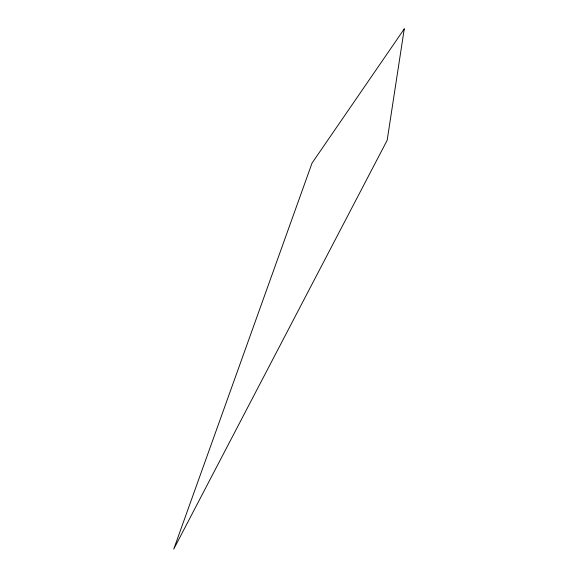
<?xml version="1.0" encoding="UTF-8"?>
<svg xmlns="http://www.w3.org/2000/svg" width="578" height="578" viewBox="0 0 578 578"><rect width="100%" height="100%" fill="white"/><g stroke="black" fill="none" stroke-linecap="round" stroke-linejoin="round"><path stroke-width="0.87" d="M404.26 28.9L387.166 140.273L173.74 549.1L312.062 163.039L404.26 28.9"/></g></svg>
